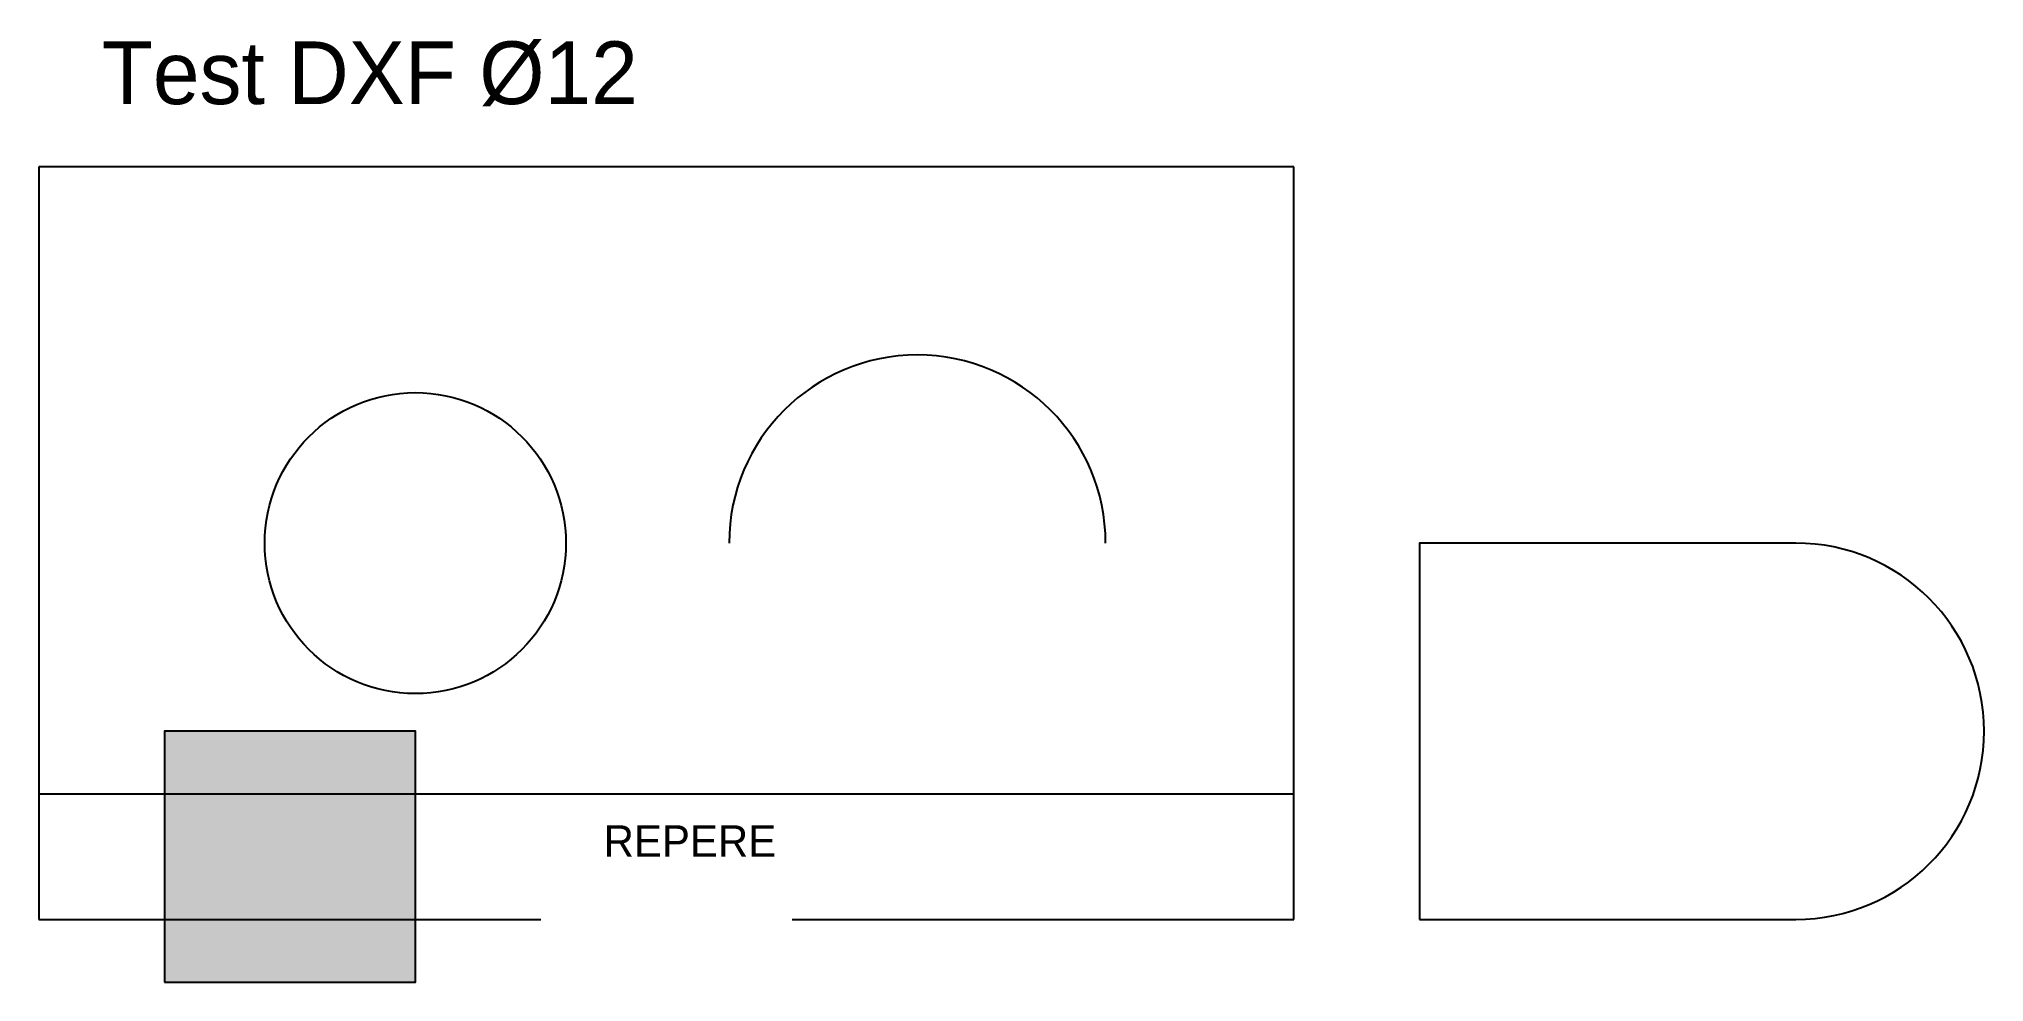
# Model space of a CAD drawing. Extents: x 0 to 155, y -5 to 70.
import ezdxf

# ---------------------------------------------------------------- set-up
doc = ezdxf.new("R2010")
doc.units = 0
doc.header["$MEASUREMENT"] = 0
doc.set_wipeout_variables(frame=1)
doc.layers.add('MURS', color=1, linetype='Continuous')

msp = doc.modelspace()

# ---------------------------------------------------------------- hatches: boundary and pattern name
at = {"linetype": 'Continuous'}
h = msp.add_hatch(color=256, dxfattribs=at)
h.dxf.hatch_style = 1
h.paths.add_polyline_path([(10, -5), (30, -5), (30, 15), (10, 15)])

# ---------------------------------------------------------------- linework, layer by layer
msp.add_line((0, 0), (100, 0), dxfattribs=at)
at = {"color": 5}
msp.add_lwpolyline([(110, 0), (140, 0, 1), (140, 30), (110, 30)], format="xyb", close=True, dxfattribs=at)
at = {"linetype": 'Continuous'}
msp.add_lwpolyline([(10, -5), (30, -5), (30, 15), (10, 15)], close=True, dxfattribs=at)
msp.add_circle((30, 30), 12)
at = {"color": 3}
msp.add_arc((70, 30), 15, 0, 180, dxfattribs=at)
at = {"layer": 'MURS'}
for p, q in [((100, 60), (0, 60)), ((0, 60), (0, 0)), ((100, 0), (100, 60)), ((0, 0), (100, 0))]:
    msp.add_line(p, q, dxfattribs=at)

# ---------------------------------------------------------------- texts
msp.add_text('Test DXF %%c12', height=5).set_placement((5, 65))

# ---------------------------------------------------------------- next in the draw order: wipeouts: each hides what was drawn before it
at = {"linetype": 'Continuous'}
msp.add_wipeout([(40, -5), (60, -5), (60, 15), (40, 15)], dxfattribs=at)

# ---------------------------------------------------------------- next in the draw order: linework, layer by layer
msp.add_line((0, 10), (100, 10), dxfattribs=at)

# ---------------------------------------------------------------- next in the draw order: texts
msp.add_text('REPERE', height=2.5, dxfattribs=at).set_placement((45, 5))

doc.saveas('drawing.dxf')
